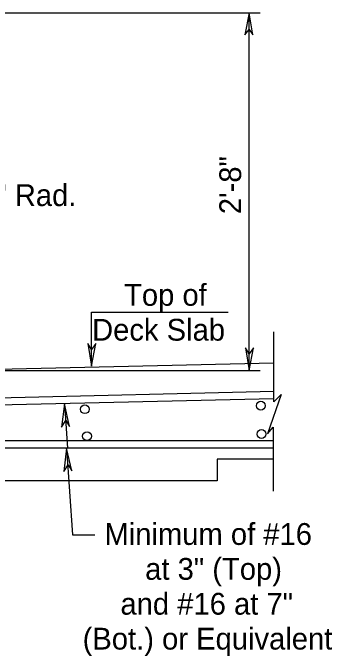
# Model space of a CAD drawing. Extents: x 499999.87 to 500002.82, y 499999.96 to 500001.79.
# Drawn here: x 500000.5853 to 500000.7294, y 500000.2598 to 500000.5502 of the extents above; entities that cross this region are included whole.
import ezdxf

# ---------------------------------------------------------------- set-up
doc = ezdxf.new("R2010")
doc.units = 0
for name, color, linetype in [('1', 7, 'Continuous'), ('2', 7, 'Continuous'), ('5', 7, 'Continuous')]:
    doc.layers.add(name, color=color, linetype=linetype)

msp = doc.modelspace()

# ---------------------------------------------------------------- linework, layer by layer
at = {"layer": '1'}
for points in [[(500000.69192913384, 500000.5501968504), (500000.6899606299, 500000.5403543307), (500000.69192913384, 500000.54265091865), (500000.6935695538, 500000.5403543307)], [(500000.62073490815, 500000.3907480315), (500000.6227034121, 500000.4009186352), (500000.62073490815, 500000.3982939632), (500000.6190944882, 500000.4009186352)], [(500000.69192913384, 500000.38877952757), (500000.6938976378, 500000.3989501312), (500000.69192913384, 500000.3963254593), (500000.6902887139, 500000.3989501312)], [(500000.6085958005, 500000.37368766405), (500000.6072834646, 500000.36318897636), (500000.6092519685, 500000.36614173226), (500000.61089238845, 500000.36351706035)], [(500000.6095800525, 500000.3536745407), (500000.60826771654, 500000.343175853), (500000.61023622047, 500000.3461286089), (500000.6118766404, 500000.343503937)]]:
    msp.add_lwpolyline(points, close=True, dxfattribs=at)
at = {"layer": '2'}
for p, q in [((500000.7030839895, 500000.4012467192), (500000.7030839895, 500000.406167979)), ((500000.7030839895, 500000.374671916), (500000.7030839895, 500000.406167979)), ((500000.7030839895, 500000.39238845144), (500000.7030839895, 500000.406167979)), ((500000.7030839895, 500000.39206036745), (500000.56167979003, 500000.38877952757)), ((500000.7030839895, 500000.37926509185), (500000.45144356956, 500000.37335958006)), ((500000.7030839895, 500000.37598425196), (500000.45144356956, 500000.3700787402)), ((500000.7063648294, 500000.3779527559), (500000.7001312336, 500000.36023622047)), ((500000.7030839895, 500000.374671916), (500000.7063648294, 500000.3779527559)), ((500000.7001312336, 500000.36023622047), (500000.7027559055, 500000.36318897636)), ((500000.7027559055, 500000.36318897636), (500000.7027559055, 500000.3343175853)), ((500000.7027559055, 500000.3569553806), (500000.45177165355, 500000.3569553806)), ((500000.7027559055, 500000.3536745407), (500000.45177165355, 500000.3536745407)), ((500000.7027559055, 500000.3487532808), (500000.6774934383, 500000.3487532808)), ((500000.6774934383, 500000.3487532808), (500000.6774934383, 500000.3389107612)), ((500000.6774934383, 500000.3389107612), (500000.4652230971, 500000.3389107612))]:
    msp.add_line(p, q, dxfattribs=at)
for centre in [(500000.617790578, 500000.371245847), (500000.69718690345, 500000.37288626697), (500000.69751498743, 500000.3600909914), (500000.61877482996, 500000.35910673946)]:
    msp.add_circle(centre, 0.0019685039370078736, dxfattribs=at)
at = {"layer": '5'}
for p, q in [((500000.55807086616, 500000.5501968504), (500000.69685039367, 500000.5501968504)), ((500000.69192913384, 500000.38877952757), (500000.69192913384, 500000.5501968504)), ((500000.62073490815, 500000.3907480315), (500000.62073490815, 500000.4150262467)), ((500000.62073490815, 500000.4150262467), (500000.6824146982, 500000.4150262467)), ((500000.5518372703, 500000.38877952757), (500000.69685039367, 500000.38877952757)), ((500000.5600393701, 500000.38877952757), (500000.69685039367, 500000.38877952757)), ((500000.6085958005, 500000.37368766405), (500000.6099081365, 500000.3536745407)), ((500000.6095800525, 500000.3536745407), (500000.6122047244, 500000.3146325459)), ((500000.6122047244, 500000.3146325459), (500000.6223753281, 500000.3146325459))]:
    msp.add_line(p, q, dxfattribs=at)

# ---------------------------------------------------------------- texts
msp.add_text('2\'-8"', height=0.00984251968503937, rotation=90, dxfattribs=at).set_placement((500000.68832020997, 500000.4593175853))
for s, p in [('10" Rad.', (500000.56322806777, 500000.4629928278)), ('Top of', (500000.6354986877, 500000.41797900264)), ('Deck Slab ', (500000.62106299214, 500000.40223097114)), ('Minimum of #16', (500000.62664041994, 500000.3100393701)), ('at 3" (Top)', (500000.64501312334, 500000.2942913386)), ('and #16 at 7"', (500000.6338582677, 500000.2785433071)), ('(Bot.) or Equivalent', (500000.61679790023, 500000.2627952756))]:
    msp.add_text(s, height=0.00984251968503937, dxfattribs=at).set_placement(p)

doc.saveas('drawing.dxf')
